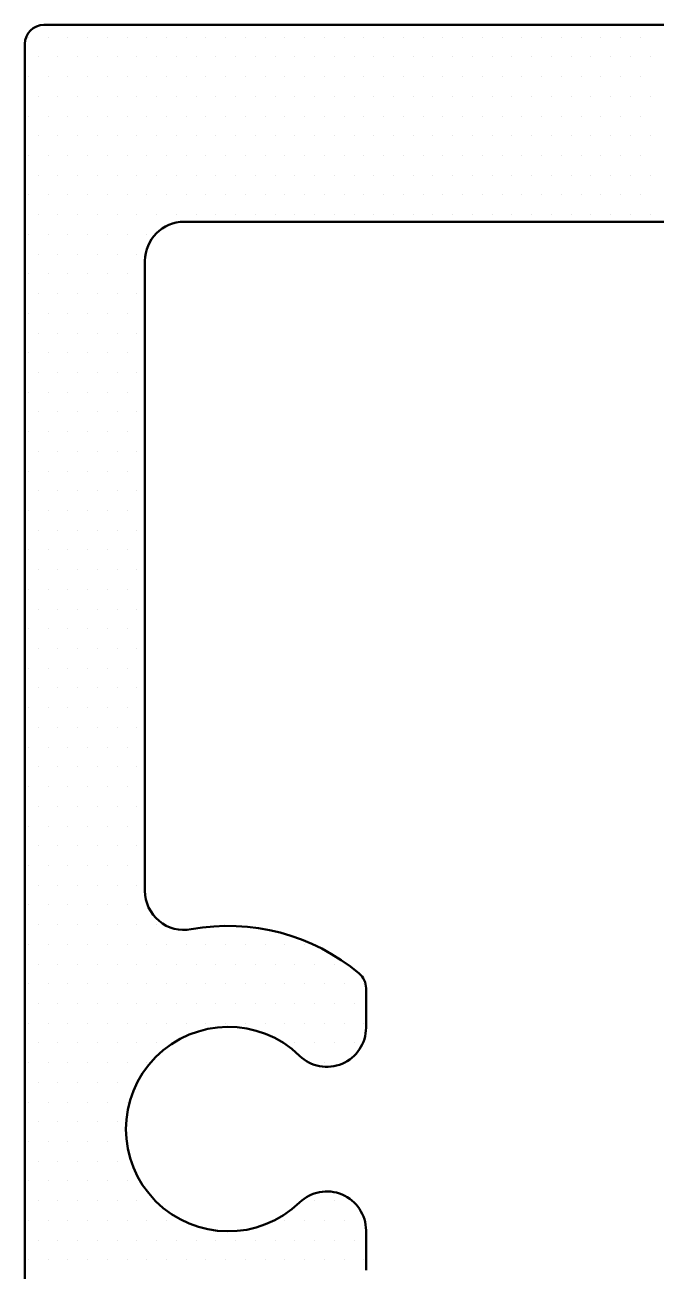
# Model space of a CAD drawing. Header units: inches. Extents: x 3.8 to 36.3, y 0.9 to 43.6.
# Drawn here: x 12.971 to 13.47, y 27.258 to 28.245 of the extents above; entities that cross this region are included whole.
import ezdxf

# ---------------------------------------------------------------- set-up
doc = ezdxf.new("R2010")
doc.units = ezdxf.units.IN
doc.header["$MEASUREMENT"] = 0
for name, color, linetype in [('R-ANNO-DIMS', 3, 'Continuous'), ('R-SWTS-DET1', 1, 'Continuous'), ('R-SWTS-PAT1', 5, 'Continuous')]:
    doc.layers.add(name, color=color, linetype=linetype)
doc.styles.add('SWTSTEXT', font='romans.shx')
doc.dimstyles.new('SWTSARCH', dxfattribs={"dimtxt": 0.25, "dimasz": 0.25, "dimexe": 0.179688, "dimexo": 0.0625, "dimgap": 0.125, "dimtad": 1, "dimtih": 1, "dimtoh": 1, "dimdec": 4, "dimzin": 4, "dimdsep": 46, "dimlunit": 4, "dimtxsty": 'SWTSTEXT', "dimcen": 0.1875, "dimdle": 0.179688, "dimclrd": 256, "dimclre": 256, "dimclrt": 256, "dimadec": 0, "dimazin": 1, "dimtfac": 1, "dimtdec": 4, "dimtofl": 0, "dimtmove": 0, "dimatfit": 3, "dimfxl": 0, "dimfrac": 2, "dimtolj": 1, "dimtzin": 4, "dimlwd": -1, "dimlwe": -1, "dimarcsym": 0})

# ---------------------------------------------------------------- blocks, each defined once
blk = doc.blocks.new('*D1')
at = {"layer": 'Defpoints', "color": 0}
for p in [(14.97148, 28.92332), (12.97148, 28.2297), (14.97148, 28.2297)]:
    blk.add_point(p, dxfattribs=at)
at = {"layer": 'R-ANNO-DIMS'}
for p, q in [((12.97148, 28.2922), (12.97148, 29.10301)), ((14.97148, 28.2922), (14.97148, 29.10301)), ((13.22148, 28.92332), (14.72148, 28.92332))]:
    blk.add_line(p, q, dxfattribs=at)
for points in [[(13.22148, 28.96499), (13.22148, 28.88165), (12.97148, 28.92332)], [(14.72148, 28.96499), (14.72148, 28.88165), (14.97148, 28.92332)]]:
    blk.add_solid(points, dxfattribs=at)
at = {"layer": 'R-ANNO-DIMS', "insert": (14.01088, 29.19713), "char_height": 0.25, "attachment_point": 5, "style": 'SWTSTEXT'}
blk.add_mtext('\\A1;2"', dxfattribs=at)

msp = doc.modelspace()

# ---------------------------------------------------------------- linework, layer by layer
at = {"layer": 'R-SWTS-DET1', "lineweight": 30}
for p, q in [((12.98648, 28.2447), (14.95648, 28.2447)), ((12.97148, 25.8847), (12.97148, 28.2297)), ((13.09748, 28.0887), (14.84548, 28.0887)), ((13.06648, 27.55853), (13.06648, 28.0577)), ((13.24148, 27.45012), (13.24148, 27.48146)), ((13.24148, 27.25803), (13.24148, 27.28937))]:
    msp.add_line(p, q, dxfattribs=at)
for centre, radius, start, end in [((12.98648, 28.2297), 0.015, 90, 180), ((13.09748, 28.0577), 0.031, 90, 180), ((13.09748, 27.55853), 0.031, 180, 280.50327), ((13.13248, 27.36975), 0.161, 49.92157, 100.50327), ((13.22648, 27.48146), 0.015, 360, 49.92157), ((13.13248, 27.36975), 0.081, 45.85883, 314.14117), ((13.21048, 27.45012), 0.031, 225.85883, 0), ((13.21048, 27.28937), 0.031, 360, 134.14117)]:
    msp.add_arc(centre, radius, start, end, dxfattribs=at)
at = {"layer": 'R-SWTS-PAT1'}
for p, q in [((12.97416, 28.23492), (12.97416, 28.23492)), ((12.98979, 28.23492), (12.98979, 28.23492)), ((13.00541, 28.23492), (13.00541, 28.23492)), ((13.02104, 28.23492), (13.02104, 28.23492)), ((13.03666, 28.23492), (13.03666, 28.23492)), ((13.05229, 28.23492), (13.05229, 28.23492)), ((13.06791, 28.23492), (13.06791, 28.23492)), ((13.08354, 28.23492), (13.08354, 28.23492)), ((13.09916, 28.23492), (13.09916, 28.23492)), ((13.11479, 28.23492), (13.11479, 28.23492)), ((13.13041, 28.23492), (13.13041, 28.23492)), ((13.14604, 28.23492), (13.14604, 28.23492)), ((13.16166, 28.23492), (13.16166, 28.23492)), ((13.17729, 28.23492), (13.17729, 28.23492)), ((13.19291, 28.23492), (13.19291, 28.23492)), ((13.20854, 28.23492), (13.20854, 28.23492)), ((13.22416, 28.23492), (13.22416, 28.23492)), ((13.23979, 28.23492), (13.23979, 28.23492)), ((13.25541, 28.23492), (13.25541, 28.23492)), ((13.27104, 28.23492), (13.27104, 28.23492)), ((13.28666, 28.23492), (13.28666, 28.23492)), ((13.30229, 28.23492), (13.30229, 28.23492)), ((13.31791, 28.23492), (13.31791, 28.23492)), ((13.33354, 28.23492), (13.33354, 28.23492)), ((13.34916, 28.23492), (13.34916, 28.23492)), ((13.36479, 28.23492), (13.36479, 28.23492)), ((13.38041, 28.23492), (13.38041, 28.23492)), ((13.39604, 28.23492), (13.39604, 28.23492)), ((13.41166, 28.23492), (13.41166, 28.23492)), ((13.42729, 28.23492), (13.42729, 28.23492)), ((13.44291, 28.23492), (13.44291, 28.23492)), ((13.45854, 28.23492), (13.45854, 28.23492)), ((12.98198, 28.21929), (12.98198, 28.21929)), ((12.9976, 28.21929), (12.9976, 28.21929)), ((13.01323, 28.21929), (13.01323, 28.21929)), ((13.02885, 28.21929), (13.02885, 28.21929)), ((13.04448, 28.21929), (13.04448, 28.21929)), ((13.0601, 28.21929), (13.0601, 28.21929)), ((13.07573, 28.21929), (13.07573, 28.21929)), ((13.09135, 28.21929), (13.09135, 28.21929)), ((13.10698, 28.21929), (13.10698, 28.21929)), ((13.1226, 28.21929), (13.1226, 28.21929)), ((13.13823, 28.21929), (13.13823, 28.21929)), ((13.15385, 28.21929), (13.15385, 28.21929)), ((13.16948, 28.21929), (13.16948, 28.21929)), ((13.1851, 28.21929), (13.1851, 28.21929)), ((13.20073, 28.21929), (13.20073, 28.21929)), ((13.21635, 28.21929), (13.21635, 28.21929)), ((13.23198, 28.21929), (13.23198, 28.21929)), ((13.2476, 28.21929), (13.2476, 28.21929)), ((13.26323, 28.21929), (13.26323, 28.21929)), ((13.27885, 28.21929), (13.27885, 28.21929)), ((13.29448, 28.21929), (13.29448, 28.21929)), ((13.3101, 28.21929), (13.3101, 28.21929)), ((13.32573, 28.21929), (13.32573, 28.21929)), ((13.34135, 28.21929), (13.34135, 28.21929)), ((13.35698, 28.21929), (13.35698, 28.21929)), ((13.3726, 28.21929), (13.3726, 28.21929)), ((13.38823, 28.21929), (13.38823, 28.21929)), ((13.40385, 28.21929), (13.40385, 28.21929)), ((13.41948, 28.21929), (13.41948, 28.21929)), ((13.4351, 28.21929), (13.4351, 28.21929)), ((13.45073, 28.21929), (13.45073, 28.21929)), ((13.46635, 28.21929), (13.46635, 28.21929)), ((12.97416, 28.20367), (12.97416, 28.20367)), ((12.98979, 28.20367), (12.98979, 28.20367)), ((13.00541, 28.20367), (13.00541, 28.20367)), ((13.02104, 28.20367), (13.02104, 28.20367)), ((13.03666, 28.20367), (13.03666, 28.20367)), ((13.05229, 28.20367), (13.05229, 28.20367)), ((13.06791, 28.20367), (13.06791, 28.20367)), ((13.08354, 28.20367), (13.08354, 28.20367)), ((13.09916, 28.20367), (13.09916, 28.20367)), ((13.11479, 28.20367), (13.11479, 28.20367)), ((13.13041, 28.20367), (13.13041, 28.20367)), ((13.14604, 28.20367), (13.14604, 28.20367)), ((13.16166, 28.20367), (13.16166, 28.20367)), ((13.17729, 28.20367), (13.17729, 28.20367)), ((13.19291, 28.20367), (13.19291, 28.20367)), ((13.20854, 28.20367), (13.20854, 28.20367)), ((13.22416, 28.20367), (13.22416, 28.20367)), ((13.23979, 28.20367), (13.23979, 28.20367)), ((13.25541, 28.20367), (13.25541, 28.20367)), ((13.27104, 28.20367), (13.27104, 28.20367)), ((13.28666, 28.20367), (13.28666, 28.20367)), ((13.30229, 28.20367), (13.30229, 28.20367)), ((13.31791, 28.20367), (13.31791, 28.20367)), ((13.33354, 28.20367), (13.33354, 28.20367)), ((13.34916, 28.20367), (13.34916, 28.20367)), ((13.36479, 28.20367), (13.36479, 28.20367)), ((13.38041, 28.20367), (13.38041, 28.20367)), ((13.39604, 28.20367), (13.39604, 28.20367)), ((13.41166, 28.20367), (13.41166, 28.20367)), ((13.42729, 28.20367), (13.42729, 28.20367)), ((13.44291, 28.20367), (13.44291, 28.20367)), ((13.45854, 28.20367), (13.45854, 28.20367)), ((12.98198, 28.18804), (12.98198, 28.18804)), ((12.9976, 28.18804), (12.9976, 28.18804)), ((13.01323, 28.18804), (13.01323, 28.18804)), ((13.02885, 28.18804), (13.02885, 28.18804)), ((13.04448, 28.18804), (13.04448, 28.18804)), ((13.0601, 28.18804), (13.0601, 28.18804)), ((13.07573, 28.18804), (13.07573, 28.18804)), ((13.09135, 28.18804), (13.09135, 28.18804)), ((13.10698, 28.18804), (13.10698, 28.18804)), ((13.1226, 28.18804), (13.1226, 28.18804)), ((13.13823, 28.18804), (13.13823, 28.18804)), ((13.15385, 28.18804), (13.15385, 28.18804)), ((13.16948, 28.18804), (13.16948, 28.18804)), ((13.1851, 28.18804), (13.1851, 28.18804)), ((13.20073, 28.18804), (13.20073, 28.18804)), ((13.21635, 28.18804), (13.21635, 28.18804)), ((13.23198, 28.18804), (13.23198, 28.18804)), ((13.2476, 28.18804), (13.2476, 28.18804)), ((13.26323, 28.18804), (13.26323, 28.18804)), ((13.27885, 28.18804), (13.27885, 28.18804)), ((13.29448, 28.18804), (13.29448, 28.18804)), ((13.3101, 28.18804), (13.3101, 28.18804)), ((13.32573, 28.18804), (13.32573, 28.18804)), ((13.34135, 28.18804), (13.34135, 28.18804)), ((13.35698, 28.18804), (13.35698, 28.18804)), ((13.3726, 28.18804), (13.3726, 28.18804)), ((13.38823, 28.18804), (13.38823, 28.18804)), ((13.40385, 28.18804), (13.40385, 28.18804)), ((13.41948, 28.18804), (13.41948, 28.18804)), ((13.4351, 28.18804), (13.4351, 28.18804)), ((13.45073, 28.18804), (13.45073, 28.18804)), ((13.46635, 28.18804), (13.46635, 28.18804)), ((12.97416, 28.17242), (12.97416, 28.17242)), ((12.98979, 28.17242), (12.98979, 28.17242)), ((13.00541, 28.17242), (13.00541, 28.17242)), ((13.02104, 28.17242), (13.02104, 28.17242)), ((13.03666, 28.17242), (13.03666, 28.17242)), ((13.05229, 28.17242), (13.05229, 28.17242)), ((13.06791, 28.17242), (13.06791, 28.17242)), ((13.08354, 28.17242), (13.08354, 28.17242)), ((13.09916, 28.17242), (13.09916, 28.17242)), ((13.11479, 28.17242), (13.11479, 28.17242)), ((13.13041, 28.17242), (13.13041, 28.17242)), ((13.14604, 28.17242), (13.14604, 28.17242)), ((13.16166, 28.17242), (13.16166, 28.17242)), ((13.17729, 28.17242), (13.17729, 28.17242)), ((13.19291, 28.17242), (13.19291, 28.17242)), ((13.20854, 28.17242), (13.20854, 28.17242)), ((13.22416, 28.17242), (13.22416, 28.17242)), ((13.23979, 28.17242), (13.23979, 28.17242)), ((13.25541, 28.17242), (13.25541, 28.17242)), ((13.27104, 28.17242), (13.27104, 28.17242)), ((13.28666, 28.17242), (13.28666, 28.17242)), ((13.30229, 28.17242), (13.30229, 28.17242)), ((13.31791, 28.17242), (13.31791, 28.17242)), ((13.33354, 28.17242), (13.33354, 28.17242)), ((13.34916, 28.17242), (13.34916, 28.17242)), ((13.36479, 28.17242), (13.36479, 28.17242)), ((13.38041, 28.17242), (13.38041, 28.17242)), ((13.39604, 28.17242), (13.39604, 28.17242)), ((13.41166, 28.17242), (13.41166, 28.17242)), ((13.42729, 28.17242), (13.42729, 28.17242)), ((13.44291, 28.17242), (13.44291, 28.17242)), ((13.45854, 28.17242), (13.45854, 28.17242)), ((12.98198, 28.15679), (12.98198, 28.15679)), ((12.9976, 28.15679), (12.9976, 28.15679)), ((13.01323, 28.15679), (13.01323, 28.15679)), ((13.02885, 28.15679), (13.02885, 28.15679)), ((13.04448, 28.15679), (13.04448, 28.15679)), ((13.0601, 28.15679), (13.0601, 28.15679)), ((13.07573, 28.15679), (13.07573, 28.15679)), ((13.09135, 28.15679), (13.09135, 28.15679)), ((13.10698, 28.15679), (13.10698, 28.15679)), ((13.1226, 28.15679), (13.1226, 28.15679)), ((13.13823, 28.15679), (13.13823, 28.15679)), ((13.15385, 28.15679), (13.15385, 28.15679)), ((13.16948, 28.15679), (13.16948, 28.15679)), ((13.1851, 28.15679), (13.1851, 28.15679)), ((13.20073, 28.15679), (13.20073, 28.15679)), ((13.21635, 28.15679), (13.21635, 28.15679)), ((13.23198, 28.15679), (13.23198, 28.15679)), ((13.2476, 28.15679), (13.2476, 28.15679)), ((13.26323, 28.15679), (13.26323, 28.15679)), ((13.27885, 28.15679), (13.27885, 28.15679)), ((13.29448, 28.15679), (13.29448, 28.15679)), ((13.3101, 28.15679), (13.3101, 28.15679)), ((13.32573, 28.15679), (13.32573, 28.15679)), ((13.34135, 28.15679), (13.34135, 28.15679)), ((13.35698, 28.15679), (13.35698, 28.15679)), ((13.3726, 28.15679), (13.3726, 28.15679)), ((13.38823, 28.15679), (13.38823, 28.15679)), ((13.40385, 28.15679), (13.40385, 28.15679)), ((13.41948, 28.15679), (13.41948, 28.15679)), ((13.4351, 28.15679), (13.4351, 28.15679)), ((13.45073, 28.15679), (13.45073, 28.15679)), ((13.46635, 28.15679), (13.46635, 28.15679)), ((12.97416, 28.14117), (12.97416, 28.14117)), ((12.98979, 28.14117), (12.98979, 28.14117)), ((13.00541, 28.14117), (13.00541, 28.14117)), ((13.02104, 28.14117), (13.02104, 28.14117)), ((13.03666, 28.14117), (13.03666, 28.14117)), ((13.05229, 28.14117), (13.05229, 28.14117)), ((13.06791, 28.14117), (13.06791, 28.14117)), ((13.08354, 28.14117), (13.08354, 28.14117)), ((13.09916, 28.14117), (13.09916, 28.14117)), ((13.11479, 28.14117), (13.11479, 28.14117)), ((13.13041, 28.14117), (13.13041, 28.14117)), ((13.14604, 28.14117), (13.14604, 28.14117)), ((13.16166, 28.14117), (13.16166, 28.14117)), ((13.17729, 28.14117), (13.17729, 28.14117)), ((13.19291, 28.14117), (13.19291, 28.14117)), ((13.20854, 28.14117), (13.20854, 28.14117)), ((13.22416, 28.14117), (13.22416, 28.14117)), ((13.23979, 28.14117), (13.23979, 28.14117)), ((13.25541, 28.14117), (13.25541, 28.14117)), ((13.27104, 28.14117), (13.27104, 28.14117)), ((13.28666, 28.14117), (13.28666, 28.14117)), ((13.30229, 28.14117), (13.30229, 28.14117)), ((13.31791, 28.14117), (13.31791, 28.14117)), ((13.33354, 28.14117), (13.33354, 28.14117)), ((13.34916, 28.14117), (13.34916, 28.14117)), ((13.36479, 28.14117), (13.36479, 28.14117)), ((13.38041, 28.14117), (13.38041, 28.14117)), ((13.39604, 28.14117), (13.39604, 28.14117)), ((13.41166, 28.14117), (13.41166, 28.14117)), ((13.42729, 28.14117), (13.42729, 28.14117)), ((13.44291, 28.14117), (13.44291, 28.14117)), ((13.45854, 28.14117), (13.45854, 28.14117)), ((12.98198, 28.12554), (12.98198, 28.12554)), ((12.9976, 28.12554), (12.9976, 28.12554)), ((13.01323, 28.12554), (13.01323, 28.12554)), ((13.02885, 28.12554), (13.02885, 28.12554)), ((13.04448, 28.12554), (13.04448, 28.12554)), ((13.0601, 28.12554), (13.0601, 28.12554)), ((13.07573, 28.12554), (13.07573, 28.12554)), ((13.09135, 28.12554), (13.09135, 28.12554)), ((13.10698, 28.12554), (13.10698, 28.12554)), ((13.1226, 28.12554), (13.1226, 28.12554)), ((13.13823, 28.12554), (13.13823, 28.12554)), ((13.15385, 28.12554), (13.15385, 28.12554)), ((13.16948, 28.12554), (13.16948, 28.12554)), ((13.1851, 28.12554), (13.1851, 28.12554)), ((13.20073, 28.12554), (13.20073, 28.12554)), ((13.21635, 28.12554), (13.21635, 28.12554)), ((13.23198, 28.12554), (13.23198, 28.12554)), ((13.2476, 28.12554), (13.2476, 28.12554)), ((13.26323, 28.12554), (13.26323, 28.12554)), ((13.27885, 28.12554), (13.27885, 28.12554)), ((13.29448, 28.12554), (13.29448, 28.12554)), ((13.3101, 28.12554), (13.3101, 28.12554)), ((13.32573, 28.12554), (13.32573, 28.12554)), ((13.34135, 28.12554), (13.34135, 28.12554)), ((13.35698, 28.12554), (13.35698, 28.12554)), ((13.3726, 28.12554), (13.3726, 28.12554)), ((13.38823, 28.12554), (13.38823, 28.12554)), ((13.40385, 28.12554), (13.40385, 28.12554)), ((13.41948, 28.12554), (13.41948, 28.12554)), ((13.4351, 28.12554), (13.4351, 28.12554)), ((13.45073, 28.12554), (13.45073, 28.12554)), ((13.46635, 28.12554), (13.46635, 28.12554)), ((12.97416, 28.10992), (12.97416, 28.10992)), ((12.98979, 28.10992), (12.98979, 28.10992)), ((13.00541, 28.10992), (13.00541, 28.10992)), ((13.02104, 28.10992), (13.02104, 28.10992)), ((13.03666, 28.10992), (13.03666, 28.10992)), ((13.05229, 28.10992), (13.05229, 28.10992)), ((13.06791, 28.10992), (13.06791, 28.10992)), ((13.08354, 28.10992), (13.08354, 28.10992)), ((13.09916, 28.10992), (13.09916, 28.10992)), ((13.11479, 28.10992), (13.11479, 28.10992)), ((13.13041, 28.10992), (13.13041, 28.10992)), ((13.14604, 28.10992), (13.14604, 28.10992)), ((13.16166, 28.10992), (13.16166, 28.10992)), ((13.17729, 28.10992), (13.17729, 28.10992)), ((13.19291, 28.10992), (13.19291, 28.10992)), ((13.20854, 28.10992), (13.20854, 28.10992)), ((13.22416, 28.10992), (13.22416, 28.10992)), ((13.23979, 28.10992), (13.23979, 28.10992)), ((13.25541, 28.10992), (13.25541, 28.10992)), ((13.27104, 28.10992), (13.27104, 28.10992)), ((13.28666, 28.10992), (13.28666, 28.10992)), ((13.30229, 28.10992), (13.30229, 28.10992)), ((13.31791, 28.10992), (13.31791, 28.10992)), ((13.33354, 28.10992), (13.33354, 28.10992)), ((13.34916, 28.10992), (13.34916, 28.10992)), ((13.36479, 28.10992), (13.36479, 28.10992)), ((13.38041, 28.10992), (13.38041, 28.10992)), ((13.39604, 28.10992), (13.39604, 28.10992)), ((13.41166, 28.10992), (13.41166, 28.10992)), ((13.42729, 28.10992), (13.42729, 28.10992)), ((13.44291, 28.10992), (13.44291, 28.10992)), ((13.45854, 28.10992), (13.45854, 28.10992)), ((12.98198, 28.09429), (12.98198, 28.09429)), ((12.9976, 28.09429), (12.9976, 28.09429)), ((13.01323, 28.09429), (13.01323, 28.09429)), ((13.02885, 28.09429), (13.02885, 28.09429)), ((13.04448, 28.09429), (13.04448, 28.09429)), ((13.0601, 28.09429), (13.0601, 28.09429)), ((13.07573, 28.09429), (13.07573, 28.09429)), ((13.09135, 28.09429), (13.09135, 28.09429)), ((13.10698, 28.09429), (13.10698, 28.09429)), ((13.1226, 28.09429), (13.1226, 28.09429)), ((13.13823, 28.09429), (13.13823, 28.09429)), ((13.15385, 28.09429), (13.15385, 28.09429)), ((13.16948, 28.09429), (13.16948, 28.09429)), ((13.1851, 28.09429), (13.1851, 28.09429)), ((13.20073, 28.09429), (13.20073, 28.09429)), ((13.21635, 28.09429), (13.21635, 28.09429)), ((13.23198, 28.09429), (13.23198, 28.09429)), ((13.2476, 28.09429), (13.2476, 28.09429)), ((13.26323, 28.09429), (13.26323, 28.09429)), ((13.27885, 28.09429), (13.27885, 28.09429)), ((13.29448, 28.09429), (13.29448, 28.09429)), ((13.3101, 28.09429), (13.3101, 28.09429)), ((13.32573, 28.09429), (13.32573, 28.09429)), ((13.34135, 28.09429), (13.34135, 28.09429)), ((13.35698, 28.09429), (13.35698, 28.09429)), ((13.3726, 28.09429), (13.3726, 28.09429)), ((13.38823, 28.09429), (13.38823, 28.09429)), ((13.40385, 28.09429), (13.40385, 28.09429)), ((13.41948, 28.09429), (13.41948, 28.09429)), ((13.4351, 28.09429), (13.4351, 28.09429)), ((13.45073, 28.09429), (13.45073, 28.09429)), ((13.46635, 28.09429), (13.46635, 28.09429)), ((12.97416, 28.07867), (12.97416, 28.07867)), ((12.98979, 28.07867), (12.98979, 28.07867)), ((13.00541, 28.07867), (13.00541, 28.07867)), ((13.02104, 28.07867), (13.02104, 28.07867)), ((13.03666, 28.07867), (13.03666, 28.07867)), ((13.05229, 28.07867), (13.05229, 28.07867)), ((13.06791, 28.07867), (13.06791, 28.07867)), ((12.98198, 28.06304), (12.98198, 28.06304)), ((12.9976, 28.06304), (12.9976, 28.06304)), ((13.01323, 28.06304), (13.01323, 28.06304)), ((13.02885, 28.06304), (13.02885, 28.06304)), ((13.04448, 28.06304), (13.04448, 28.06304)), ((13.0601, 28.06304), (13.0601, 28.06304)), ((12.97416, 28.04742), (12.97416, 28.04742)), ((12.98979, 28.04742), (12.98979, 28.04742)), ((13.00541, 28.04742), (13.00541, 28.04742)), ((13.02104, 28.04742), (13.02104, 28.04742)), ((13.03666, 28.04742), (13.03666, 28.04742)), ((13.05229, 28.04742), (13.05229, 28.04742)), ((12.98198, 28.03179), (12.98198, 28.03179)), ((12.9976, 28.03179), (12.9976, 28.03179)), ((13.01323, 28.03179), (13.01323, 28.03179)), ((13.02885, 28.03179), (13.02885, 28.03179)), ((13.04448, 28.03179), (13.04448, 28.03179)), ((13.0601, 28.03179), (13.0601, 28.03179)), ((12.97416, 28.01617), (12.97416, 28.01617)), ((12.98979, 28.01617), (12.98979, 28.01617)), ((13.00541, 28.01617), (13.00541, 28.01617)), ((13.02104, 28.01617), (13.02104, 28.01617)), ((13.03666, 28.01617), (13.03666, 28.01617)), ((13.05229, 28.01617), (13.05229, 28.01617)), ((12.98198, 28.00054), (12.98198, 28.00054)), ((12.9976, 28.00054), (12.9976, 28.00054)), ((13.01323, 28.00054), (13.01323, 28.00054)), ((13.02885, 28.00054), (13.02885, 28.00054)), ((13.04448, 28.00054), (13.04448, 28.00054)), ((13.0601, 28.00054), (13.0601, 28.00054)), ((12.97416, 27.98492), (12.97416, 27.98492)), ((12.98979, 27.98492), (12.98979, 27.98492)), ((13.00541, 27.98492), (13.00541, 27.98492)), ((13.02104, 27.98492), (13.02104, 27.98492)), ((13.03666, 27.98492), (13.03666, 27.98492)), ((13.05229, 27.98492), (13.05229, 27.98492)), ((12.98198, 27.96929), (12.98198, 27.96929)), ((12.9976, 27.96929), (12.9976, 27.96929)), ((13.01323, 27.96929), (13.01323, 27.96929)), ((13.02885, 27.96929), (13.02885, 27.96929)), ((13.04448, 27.96929), (13.04448, 27.96929)), ((13.0601, 27.96929), (13.0601, 27.96929)), ((12.97416, 27.95367), (12.97416, 27.95367)), ((12.98979, 27.95367), (12.98979, 27.95367)), ((13.00541, 27.95367), (13.00541, 27.95367)), ((13.02104, 27.95367), (13.02104, 27.95367)), ((13.03666, 27.95367), (13.03666, 27.95367)), ((13.05229, 27.95367), (13.05229, 27.95367)), ((12.98198, 27.93804), (12.98198, 27.93804)), ((12.9976, 27.93804), (12.9976, 27.93804)), ((13.01323, 27.93804), (13.01323, 27.93804)), ((13.02885, 27.93804), (13.02885, 27.93804)), ((13.04448, 27.93804), (13.04448, 27.93804)), ((13.0601, 27.93804), (13.0601, 27.93804)), ((12.97416, 27.92242), (12.97416, 27.92242)), ((12.98979, 27.92242), (12.98979, 27.92242)), ((13.00541, 27.92242), (13.00541, 27.92242)), ((13.02104, 27.92242), (13.02104, 27.92242)), ((13.03666, 27.92242), (13.03666, 27.92242)), ((13.05229, 27.92242), (13.05229, 27.92242)), ((12.98198, 27.90679), (12.98198, 27.90679)), ((12.9976, 27.90679), (12.9976, 27.90679)), ((13.01323, 27.90679), (13.01323, 27.90679)), ((13.02885, 27.90679), (13.02885, 27.90679)), ((13.04448, 27.90679), (13.04448, 27.90679)), ((13.0601, 27.90679), (13.0601, 27.90679)), ((12.97416, 27.89117), (12.97416, 27.89117)), ((12.98979, 27.89117), (12.98979, 27.89117)), ((13.00541, 27.89117), (13.00541, 27.89117)), ((13.02104, 27.89117), (13.02104, 27.89117)), ((13.03666, 27.89117), (13.03666, 27.89117)), ((13.05229, 27.89117), (13.05229, 27.89117)), ((12.98198, 27.87554), (12.98198, 27.87554)), ((12.9976, 27.87554), (12.9976, 27.87554)), ((13.01323, 27.87554), (13.01323, 27.87554)), ((13.02885, 27.87554), (13.02885, 27.87554)), ((13.04448, 27.87554), (13.04448, 27.87554)), ((13.0601, 27.87554), (13.0601, 27.87554)), ((12.97416, 27.85992), (12.97416, 27.85992)), ((12.98979, 27.85992), (12.98979, 27.85992)), ((13.00541, 27.85992), (13.00541, 27.85992)), ((13.02104, 27.85992), (13.02104, 27.85992)), ((13.03666, 27.85992), (13.03666, 27.85992)), ((13.05229, 27.85992), (13.05229, 27.85992)), ((12.98198, 27.84429), (12.98198, 27.84429)), ((12.9976, 27.84429), (12.9976, 27.84429)), ((13.01323, 27.84429), (13.01323, 27.84429)), ((13.02885, 27.84429), (13.02885, 27.84429)), ((13.04448, 27.84429), (13.04448, 27.84429)), ((13.0601, 27.84429), (13.0601, 27.84429)), ((12.97416, 27.82867), (12.97416, 27.82867)), ((12.98979, 27.82867), (12.98979, 27.82867)), ((13.00541, 27.82867), (13.00541, 27.82867)), ((13.02104, 27.82867), (13.02104, 27.82867)), ((13.03666, 27.82867), (13.03666, 27.82867)), ((13.05229, 27.82867), (13.05229, 27.82867)), ((12.98198, 27.81304), (12.98198, 27.81304)), ((12.9976, 27.81304), (12.9976, 27.81304)), ((13.01323, 27.81304), (13.01323, 27.81304)), ((13.02885, 27.81304), (13.02885, 27.81304)), ((13.04448, 27.81304), (13.04448, 27.81304)), ((13.0601, 27.81304), (13.0601, 27.81304)), ((12.97416, 27.79742), (12.97416, 27.79742)), ((12.98979, 27.79742), (12.98979, 27.79742)), ((13.00541, 27.79742), (13.00541, 27.79742)), ((13.02104, 27.79742), (13.02104, 27.79742)), ((13.03666, 27.79742), (13.03666, 27.79742)), ((13.05229, 27.79742), (13.05229, 27.79742)), ((12.98198, 27.78179), (12.98198, 27.78179)), ((12.9976, 27.78179), (12.9976, 27.78179)), ((13.01323, 27.78179), (13.01323, 27.78179)), ((13.02885, 27.78179), (13.02885, 27.78179)), ((13.04448, 27.78179), (13.04448, 27.78179)), ((13.0601, 27.78179), (13.0601, 27.78179)), ((12.97416, 27.76617), (12.97416, 27.76617)), ((12.98979, 27.76617), (12.98979, 27.76617)), ((13.00541, 27.76617), (13.00541, 27.76617)), ((13.02104, 27.76617), (13.02104, 27.76617)), ((13.03666, 27.76617), (13.03666, 27.76617)), ((13.05229, 27.76617), (13.05229, 27.76617)), ((12.98198, 27.75054), (12.98198, 27.75054)), ((12.9976, 27.75054), (12.9976, 27.75054)), ((13.01323, 27.75054), (13.01323, 27.75054)), ((13.02885, 27.75054), (13.02885, 27.75054)), ((13.04448, 27.75054), (13.04448, 27.75054)), ((13.0601, 27.75054), (13.0601, 27.75054)), ((12.97416, 27.73492), (12.97416, 27.73492)), ((12.98979, 27.73492), (12.98979, 27.73492)), ((13.00541, 27.73492), (13.00541, 27.73492)), ((13.02104, 27.73492), (13.02104, 27.73492)), ((13.03666, 27.73492), (13.03666, 27.73492)), ((13.05229, 27.73492), (13.05229, 27.73492)), ((12.98198, 27.71929), (12.98198, 27.71929)), ((12.9976, 27.71929), (12.9976, 27.71929)), ((13.01323, 27.71929), (13.01323, 27.71929)), ((13.02885, 27.71929), (13.02885, 27.71929)), ((13.04448, 27.71929), (13.04448, 27.71929)), ((13.0601, 27.71929), (13.0601, 27.71929)), ((12.97416, 27.70367), (12.97416, 27.70367)), ((12.98979, 27.70367), (12.98979, 27.70367)), ((13.00541, 27.70367), (13.00541, 27.70367)), ((13.02104, 27.70367), (13.02104, 27.70367)), ((13.03666, 27.70367), (13.03666, 27.70367)), ((13.05229, 27.70367), (13.05229, 27.70367)), ((12.98198, 27.68804), (12.98198, 27.68804)), ((12.9976, 27.68804), (12.9976, 27.68804)), ((13.01323, 27.68804), (13.01323, 27.68804)), ((13.02885, 27.68804), (13.02885, 27.68804)), ((13.04448, 27.68804), (13.04448, 27.68804)), ((13.0601, 27.68804), (13.0601, 27.68804)), ((12.97416, 27.67242), (12.97416, 27.67242)), ((12.98979, 27.67242), (12.98979, 27.67242)), ((13.00541, 27.67242), (13.00541, 27.67242)), ((13.02104, 27.67242), (13.02104, 27.67242)), ((13.03666, 27.67242), (13.03666, 27.67242)), ((13.05229, 27.67242), (13.05229, 27.67242)), ((12.98198, 27.65679), (12.98198, 27.65679)), ((12.9976, 27.65679), (12.9976, 27.65679)), ((13.01323, 27.65679), (13.01323, 27.65679)), ((13.02885, 27.65679), (13.02885, 27.65679)), ((13.04448, 27.65679), (13.04448, 27.65679)), ((13.0601, 27.65679), (13.0601, 27.65679)), ((12.97416, 27.64117), (12.97416, 27.64117)), ((12.98979, 27.64117), (12.98979, 27.64117)), ((13.00541, 27.64117), (13.00541, 27.64117)), ((13.02104, 27.64117), (13.02104, 27.64117)), ((13.03666, 27.64117), (13.03666, 27.64117)), ((13.05229, 27.64117), (13.05229, 27.64117)), ((12.98198, 27.62554), (12.98198, 27.62554)), ((12.9976, 27.62554), (12.9976, 27.62554)), ((13.01323, 27.62554), (13.01323, 27.62554)), ((13.02885, 27.62554), (13.02885, 27.62554)), ((13.04448, 27.62554), (13.04448, 27.62554)), ((13.0601, 27.62554), (13.0601, 27.62554)), ((12.97416, 27.60992), (12.97416, 27.60992)), ((12.98979, 27.60992), (12.98979, 27.60992)), ((13.00541, 27.60992), (13.00541, 27.60992)), ((13.02104, 27.60992), (13.02104, 27.60992)), ((13.03666, 27.60992), (13.03666, 27.60992)), ((13.05229, 27.60992), (13.05229, 27.60992)), ((12.98198, 27.59429), (12.98198, 27.59429)), ((12.9976, 27.59429), (12.9976, 27.59429)), ((13.01323, 27.59429), (13.01323, 27.59429)), ((13.02885, 27.59429), (13.02885, 27.59429)), ((13.04448, 27.59429), (13.04448, 27.59429)), ((13.0601, 27.59429), (13.0601, 27.59429)), ((12.97416, 27.57867), (12.97416, 27.57867)), ((12.98979, 27.57867), (12.98979, 27.57867)), ((13.00541, 27.57867), (13.00541, 27.57867)), ((13.02104, 27.57867), (13.02104, 27.57867)), ((13.03666, 27.57867), (13.03666, 27.57867)), ((13.05229, 27.57867), (13.05229, 27.57867)), ((12.98198, 27.56304), (12.98198, 27.56304)), ((12.9976, 27.56304), (12.9976, 27.56304)), ((13.01323, 27.56304), (13.01323, 27.56304)), ((13.02885, 27.56304), (13.02885, 27.56304)), ((13.04448, 27.56304), (13.04448, 27.56304)), ((13.0601, 27.56304), (13.0601, 27.56304)), ((12.97416, 27.54742), (12.97416, 27.54742)), ((12.98979, 27.54742), (12.98979, 27.54742)), ((13.00541, 27.54742), (13.00541, 27.54742)), ((13.02104, 27.54742), (13.02104, 27.54742)), ((13.03666, 27.54742), (13.03666, 27.54742)), ((13.05229, 27.54742), (13.05229, 27.54742)), ((13.06791, 27.54742), (13.06791, 27.54742)), ((12.98198, 27.53179), (12.98198, 27.53179)), ((12.9976, 27.53179), (12.9976, 27.53179)), ((13.01323, 27.53179), (13.01323, 27.53179)), ((13.02885, 27.53179), (13.02885, 27.53179)), ((13.04448, 27.53179), (13.04448, 27.53179)), ((13.0601, 27.53179), (13.0601, 27.53179)), ((13.07573, 27.53179), (13.07573, 27.53179)), ((12.97416, 27.51617), (12.97416, 27.51617)), ((12.98979, 27.51617), (12.98979, 27.51617)), ((13.00541, 27.51617), (13.00541, 27.51617)), ((13.02104, 27.51617), (13.02104, 27.51617)), ((13.03666, 27.51617), (13.03666, 27.51617)), ((13.05229, 27.51617), (13.05229, 27.51617)), ((13.06791, 27.51617), (13.06791, 27.51617)), ((13.08354, 27.51617), (13.08354, 27.51617)), ((13.09916, 27.51617), (13.09916, 27.51617)), ((13.11479, 27.51617), (13.11479, 27.51617)), ((13.13041, 27.51617), (13.13041, 27.51617)), ((13.14604, 27.51617), (13.14604, 27.51617)), ((13.16166, 27.51617), (13.16166, 27.51617)), ((13.17729, 27.51617), (13.17729, 27.51617)), ((13.19291, 27.51617), (13.19291, 27.51617)), ((12.98198, 27.50054), (12.98198, 27.50054)), ((12.9976, 27.50054), (12.9976, 27.50054)), ((13.01323, 27.50054), (13.01323, 27.50054)), ((13.02885, 27.50054), (13.02885, 27.50054)), ((13.04448, 27.50054), (13.04448, 27.50054)), ((13.0601, 27.50054), (13.0601, 27.50054)), ((13.07573, 27.50054), (13.07573, 27.50054)), ((13.09135, 27.50054), (13.09135, 27.50054)), ((13.10698, 27.50054), (13.10698, 27.50054)), ((13.1226, 27.50054), (13.1226, 27.50054)), ((13.13823, 27.50054), (13.13823, 27.50054)), ((13.15385, 27.50054), (13.15385, 27.50054)), ((13.16948, 27.50054), (13.16948, 27.50054)), ((13.1851, 27.50054), (13.1851, 27.50054)), ((13.20073, 27.50054), (13.20073, 27.50054)), ((13.21635, 27.50054), (13.21635, 27.50054)), ((12.97416, 27.48492), (12.97416, 27.48492)), ((12.98979, 27.48492), (12.98979, 27.48492)), ((13.00541, 27.48492), (13.00541, 27.48492)), ((13.02104, 27.48492), (13.02104, 27.48492)), ((13.03666, 27.48492), (13.03666, 27.48492)), ((13.05229, 27.48492), (13.05229, 27.48492)), ((13.06791, 27.48492), (13.06791, 27.48492)), ((13.08354, 27.48492), (13.08354, 27.48492)), ((13.09916, 27.48492), (13.09916, 27.48492)), ((13.11479, 27.48492), (13.11479, 27.48492)), ((13.13041, 27.48492), (13.13041, 27.48492)), ((13.14604, 27.48492), (13.14604, 27.48492)), ((13.16166, 27.48492), (13.16166, 27.48492)), ((13.17729, 27.48492), (13.17729, 27.48492)), ((13.19291, 27.48492), (13.19291, 27.48492)), ((13.20854, 27.48492), (13.20854, 27.48492)), ((13.22416, 27.48492), (13.22416, 27.48492)), ((13.23979, 27.48492), (13.23979, 27.48492)), ((12.98198, 27.46929), (12.98198, 27.46929)), ((12.9976, 27.46929), (12.9976, 27.46929)), ((13.01323, 27.46929), (13.01323, 27.46929)), ((13.02885, 27.46929), (13.02885, 27.46929)), ((13.04448, 27.46929), (13.04448, 27.46929)), ((13.0601, 27.46929), (13.0601, 27.46929)), ((13.07573, 27.46929), (13.07573, 27.46929)), ((13.09135, 27.46929), (13.09135, 27.46929)), ((13.10698, 27.46929), (13.10698, 27.46929)), ((13.1226, 27.46929), (13.1226, 27.46929)), ((13.13823, 27.46929), (13.13823, 27.46929)), ((13.15385, 27.46929), (13.15385, 27.46929)), ((13.16948, 27.46929), (13.16948, 27.46929)), ((13.1851, 27.46929), (13.1851, 27.46929)), ((13.20073, 27.46929), (13.20073, 27.46929)), ((13.21635, 27.46929), (13.21635, 27.46929)), ((13.23198, 27.46929), (13.23198, 27.46929)), ((12.97416, 27.45367), (12.97416, 27.45367)), ((12.98979, 27.45367), (12.98979, 27.45367)), ((13.00541, 27.45367), (13.00541, 27.45367)), ((13.02104, 27.45367), (13.02104, 27.45367)), ((13.03666, 27.45367), (13.03666, 27.45367)), ((13.05229, 27.45367), (13.05229, 27.45367)), ((13.06791, 27.45367), (13.06791, 27.45367)), ((13.08354, 27.45367), (13.08354, 27.45367)), ((13.09916, 27.45367), (13.09916, 27.45367)), ((13.11479, 27.45367), (13.11479, 27.45367)), ((13.13041, 27.45367), (13.13041, 27.45367)), ((13.14604, 27.45367), (13.14604, 27.45367)), ((13.16166, 27.45367), (13.16166, 27.45367)), ((13.17729, 27.45367), (13.17729, 27.45367)), ((13.19291, 27.45367), (13.19291, 27.45367)), ((13.20854, 27.45367), (13.20854, 27.45367)), ((13.22416, 27.45367), (13.22416, 27.45367)), ((13.23979, 27.45367), (13.23979, 27.45367)), ((12.98198, 27.43804), (12.98198, 27.43804)), ((12.9976, 27.43804), (12.9976, 27.43804)), ((13.01323, 27.43804), (13.01323, 27.43804)), ((13.02885, 27.43804), (13.02885, 27.43804)), ((13.04448, 27.43804), (13.04448, 27.43804)), ((13.0601, 27.43804), (13.0601, 27.43804)), ((13.07573, 27.43804), (13.07573, 27.43804)), ((13.1851, 27.43804), (13.1851, 27.43804)), ((13.20073, 27.43804), (13.20073, 27.43804)), ((13.21635, 27.43804), (13.21635, 27.43804)), ((13.23198, 27.43804), (13.23198, 27.43804)), ((12.97416, 27.42242), (12.97416, 27.42242)), ((12.98979, 27.42242), (12.98979, 27.42242)), ((13.00541, 27.42242), (13.00541, 27.42242)), ((13.02104, 27.42242), (13.02104, 27.42242)), ((13.03666, 27.42242), (13.03666, 27.42242)), ((13.05229, 27.42242), (13.05229, 27.42242)), ((13.06791, 27.42242), (13.06791, 27.42242)), ((13.20854, 27.42242), (13.20854, 27.42242)), ((13.22416, 27.42242), (13.22416, 27.42242)), ((12.98198, 27.40679), (12.98198, 27.40679)), ((12.9976, 27.40679), (12.9976, 27.40679)), ((13.01323, 27.40679), (13.01323, 27.40679)), ((13.02885, 27.40679), (13.02885, 27.40679)), ((13.04448, 27.40679), (13.04448, 27.40679)), ((13.0601, 27.40679), (13.0601, 27.40679)), ((12.97416, 27.39117), (12.97416, 27.39117)), ((12.98979, 27.39117), (12.98979, 27.39117)), ((13.00541, 27.39117), (13.00541, 27.39117)), ((13.02104, 27.39117), (13.02104, 27.39117)), ((13.03666, 27.39117), (13.03666, 27.39117)), ((13.05229, 27.39117), (13.05229, 27.39117)), ((12.98198, 27.37554), (12.98198, 27.37554)), ((12.9976, 27.37554), (12.9976, 27.37554)), ((13.01323, 27.37554), (13.01323, 27.37554)), ((13.02885, 27.37554), (13.02885, 27.37554)), ((13.04448, 27.37554), (13.04448, 27.37554)), ((12.97416, 27.35992), (12.97416, 27.35992)), ((12.98979, 27.35992), (12.98979, 27.35992)), ((13.00541, 27.35992), (13.00541, 27.35992)), ((13.02104, 27.35992), (13.02104, 27.35992)), ((13.03666, 27.35992), (13.03666, 27.35992)), ((12.98198, 27.34429), (12.98198, 27.34429)), ((12.9976, 27.34429), (12.9976, 27.34429)), ((13.01323, 27.34429), (13.01323, 27.34429)), ((13.02885, 27.34429), (13.02885, 27.34429)), ((13.04448, 27.34429), (13.04448, 27.34429)), ((12.97416, 27.32867), (12.97416, 27.32867)), ((12.98979, 27.32867), (12.98979, 27.32867)), ((13.00541, 27.32867), (13.00541, 27.32867)), ((13.02104, 27.32867), (13.02104, 27.32867)), ((13.03666, 27.32867), (13.03666, 27.32867)), ((13.05229, 27.32867), (13.05229, 27.32867)), ((12.98198, 27.31304), (12.98198, 27.31304)), ((12.9976, 27.31304), (12.9976, 27.31304)), ((13.01323, 27.31304), (13.01323, 27.31304)), ((13.02885, 27.31304), (13.02885, 27.31304)), ((13.04448, 27.31304), (13.04448, 27.31304)), ((13.0601, 27.31304), (13.0601, 27.31304)), ((13.20073, 27.31304), (13.20073, 27.31304)), ((13.21635, 27.31304), (13.21635, 27.31304)), ((12.97416, 27.29742), (12.97416, 27.29742)), ((12.98979, 27.29742), (12.98979, 27.29742)), ((13.00541, 27.29742), (13.00541, 27.29742)), ((13.02104, 27.29742), (13.02104, 27.29742)), ((13.03666, 27.29742), (13.03666, 27.29742)), ((13.05229, 27.29742), (13.05229, 27.29742)), ((13.06791, 27.29742), (13.06791, 27.29742)), ((13.08354, 27.29742), (13.08354, 27.29742)), ((13.17729, 27.29742), (13.17729, 27.29742)), ((13.19291, 27.29742), (13.19291, 27.29742)), ((13.20854, 27.29742), (13.20854, 27.29742)), ((13.22416, 27.29742), (13.22416, 27.29742)), ((13.23979, 27.29742), (13.23979, 27.29742)), ((12.98198, 27.28179), (12.98198, 27.28179)), ((12.9976, 27.28179), (12.9976, 27.28179)), ((13.01323, 27.28179), (13.01323, 27.28179)), ((13.02885, 27.28179), (13.02885, 27.28179)), ((13.04448, 27.28179), (13.04448, 27.28179)), ((13.0601, 27.28179), (13.0601, 27.28179)), ((13.07573, 27.28179), (13.07573, 27.28179)), ((13.09135, 27.28179), (13.09135, 27.28179)), ((13.10698, 27.28179), (13.10698, 27.28179)), ((13.1226, 27.28179), (13.1226, 27.28179)), ((13.13823, 27.28179), (13.13823, 27.28179)), ((13.15385, 27.28179), (13.15385, 27.28179)), ((13.16948, 27.28179), (13.16948, 27.28179)), ((13.1851, 27.28179), (13.1851, 27.28179)), ((13.20073, 27.28179), (13.20073, 27.28179)), ((13.21635, 27.28179), (13.21635, 27.28179)), ((13.23198, 27.28179), (13.23198, 27.28179)), ((12.97416, 27.26617), (12.97416, 27.26617)), ((12.98979, 27.26617), (12.98979, 27.26617)), ((13.00541, 27.26617), (13.00541, 27.26617)), ((13.02104, 27.26617), (13.02104, 27.26617)), ((13.03666, 27.26617), (13.03666, 27.26617)), ((13.05229, 27.26617), (13.05229, 27.26617)), ((13.06791, 27.26617), (13.06791, 27.26617)), ((13.08354, 27.26617), (13.08354, 27.26617)), ((13.09916, 27.26617), (13.09916, 27.26617)), ((13.11479, 27.26617), (13.11479, 27.26617)), ((13.13041, 27.26617), (13.13041, 27.26617)), ((13.14604, 27.26617), (13.14604, 27.26617)), ((13.16166, 27.26617), (13.16166, 27.26617)), ((13.17729, 27.26617), (13.17729, 27.26617)), ((13.19291, 27.26617), (13.19291, 27.26617)), ((13.20854, 27.26617), (13.20854, 27.26617)), ((13.22416, 27.26617), (13.22416, 27.26617)), ((13.23979, 27.26617), (13.23979, 27.26617))]:
    msp.add_line(p, q, dxfattribs=at)

# ---------------------------------------------------------------- dimensions: what is measured, and where the dimension line sits
at = {"layer": 'R-ANNO-DIMS'}
dim = msp.add_linear_dim(base=(14.97148, 28.92332), p1=(12.97148, 28.2297), p2=(14.97148, 28.2297), dimstyle='SWTSARCH', dxfattribs=at)
dim.commit()
dim.dimension.update_dxf_attribs({"geometry": '*D1', "text_midpoint": (14.01088, 28.92332), "dimtype": 160})

doc.saveas('drawing.dxf')
